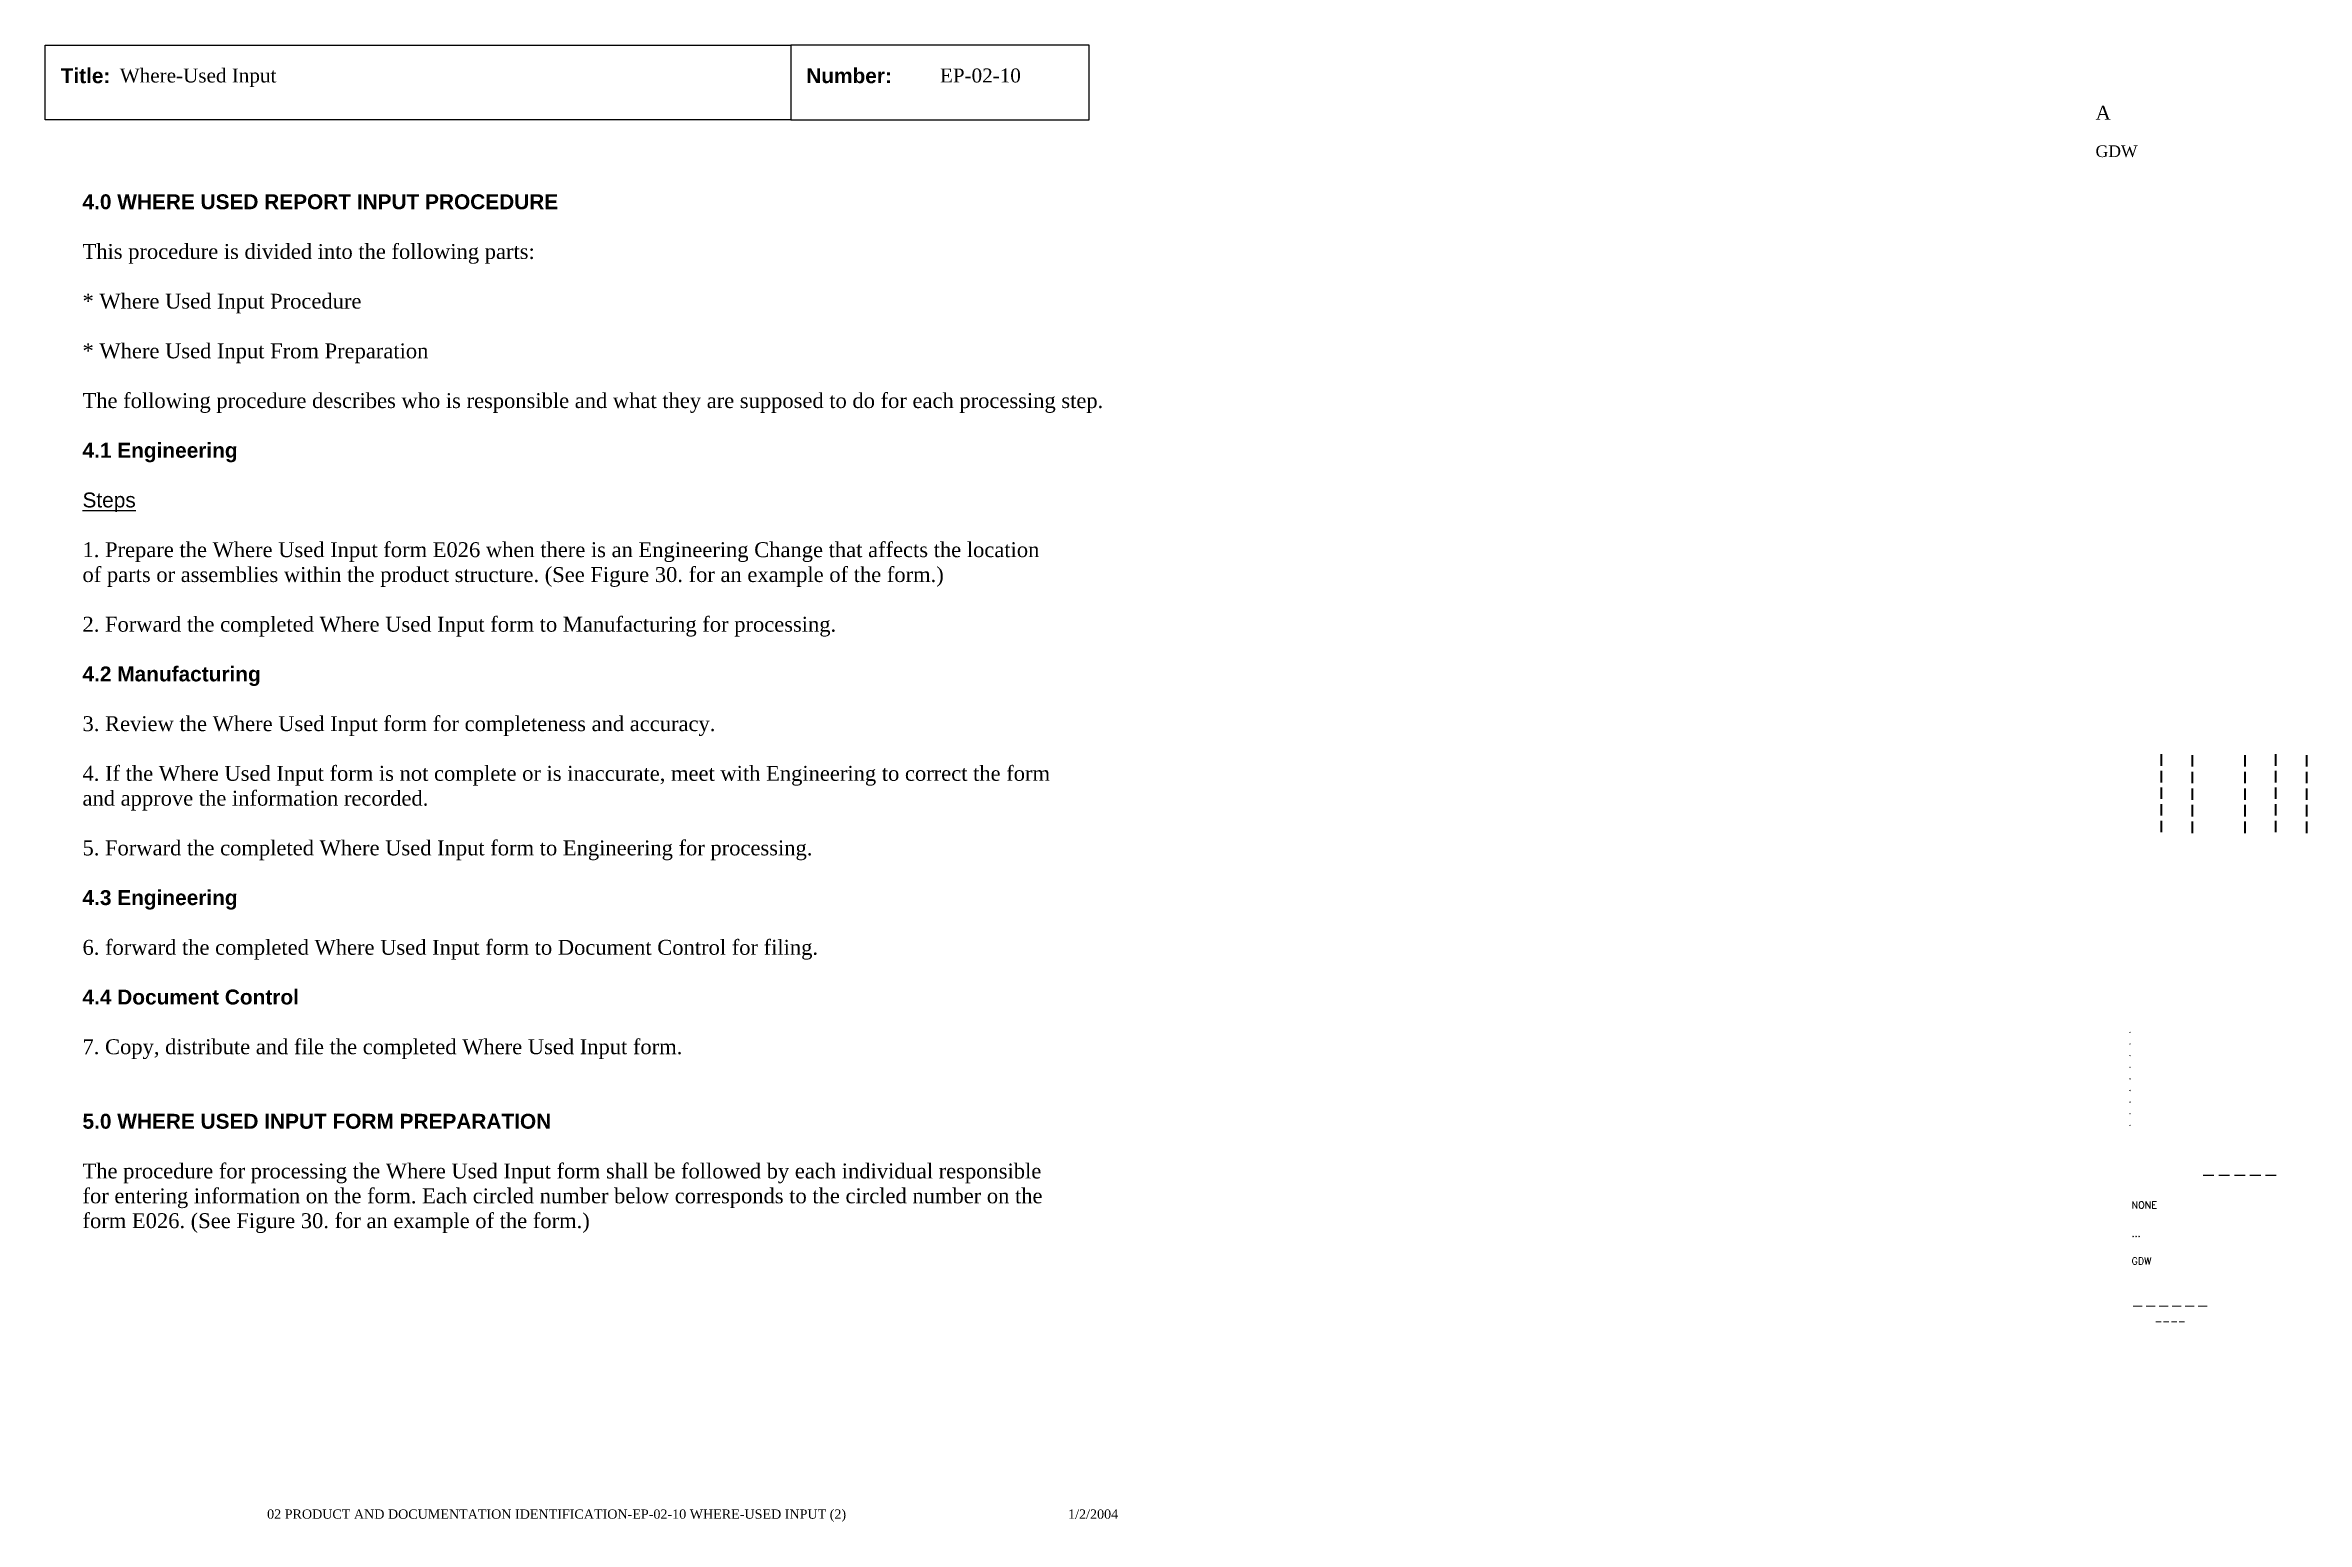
# Paper-space layout 'EP-02-10 Where-Used Input (2)' of a CAD drawing. Header units: inches. Extents: x 1 to 31.3, y 0.2 to 20.
import ezdxf
from ezdxf.enums import TextEntityAlignment as Align

# ---------------------------------------------------------------- set-up
doc = ezdxf.new("R2010")
doc.units = ezdxf.units.IN
doc.header["$MEASUREMENT"] = 0
doc.layers.add('TitleBlock_Attributes', color=40, linetype='Continuous', plot=False)
doc.layers.add('TitleBlock_Atts_Print', color=1, linetype='Continuous')
doc.styles.get("Standard").update_dxf_attribs({"font": 'simplex.shx'})
doc.styles.add('style1', font='TIMES.TTF')
doc.styles.add('styleAtt', font='TIMES.TTF')
doc.styles.add('TBBIGTEXT', font='complex.shx')

# ---------------------------------------------------------------- blocks, each defined once
blk = doc.blocks.new('Test1')
at = {"layer": 'TitleBlock_Attributes', "style": 'TBBIGTEXT', "width": 0.8}
for tag, p, height in [('SideLine1', (29.492, 9.408), 0.25), ('SideLine2', (29.906, 9.396), 0.25), ('SideLine3', (30.612, 9.396), 0.25), ('SideLine4', (31.026, 9.408), 0.25), ('SideLine5', (31.44, 9.396), 0.25), ('File-Layout', (28.803, 3.641), 0.125)]:
    blk.add_attdef(tag, p, '', height=height, rotation=90, dxfattribs=at)
at = {"layer": 'TitleBlock_Attributes'}
for tag, p, height in [('REV1', (28.947, 6.754), 0.0625), ('REV2', (28.947, 6.598), 0.0625), ('REV3', (28.947, 6.442), 0.0625), ('REV4', (28.947, 6.286), 0.0625), ('REV5', (28.947, 6.13), 0.0625), ('REV6', (28.947, 5.974), 0.0625), ('REV7', (28.947, 5.818), 0.0625), ('REV8', (28.947, 5.662), 0.0625), ('REV9', (28.947, 5.506), 0.0625), ('SCALE', (28.983, 4.394), 0.0938), ('INCHARGE', (28.983, 4.016), 0.0938), ('DRW', (28.983, 3.641), 0.0938)]:
    blk.add_attdef(tag, p, '', height=height, dxfattribs=at)
at = {"layer": 'TitleBlock_Attributes', "style": 'TBBIGTEXT'}
for tag, height, p in [('PROJNUM', 0.188, (30.434, 4.761)), ('DWG_NUM', 0.156, (31.168, 4.127)), ('CUSTOMER', 0.156, (29.501, 3.017)), ('LOCATION', 0.0938, (29.501, 2.835)), ('DESC_1', 0.188, (29.501, 2.412)), ('DESC_2', 0.188, (29.501, 2.1)), ('DESC_3', 0.188, (29.501, 1.787))]:
    blk.add_attdef(tag, text='', height=height, dxfattribs=at).set_placement(p, align=Align.CENTER)
at = {"layer": 'TitleBlock_Attributes'}
blk.add_attdef('DRW_DATE', text='', height=0.0938, dxfattribs=at).set_placement((31.149, 3.648), align=Align.CENTER)

psp = doc.layouts.new('EP-02-10 Where-Used Input (2)')

# ---------------------------------------------------------------- linework, layer by layer
for points in [[(1, 20), (11, 20), (11, 19), (1, 19)], [(11, 19), (15, 19), (15, 20), (11, 20)]]:
    psp.add_lwpolyline(points, close=True)

# ---------------------------------------------------------------- block references
ref = psp.add_blockref('Test1', (0, 0))
ref.add_attrib('CUSTOMER', '------', dxfattribs={"layer": 'TitleBlock_Attributes', "height": 0.1562, "style": 'TBBIGTEXT'}).set_placement((29.501, 3.017), align=Align.CENTER)
ref.add_attrib('LOCATION', '----', dxfattribs={"layer": 'TitleBlock_Attributes', "height": 0.0938, "style": 'TBBIGTEXT'}).set_placement((29.501, 2.835), align=Align.CENTER)
ref.add_attrib('DESC_1', 'Where-Used Input', (2, 19.5), dxfattribs={"layer": 'TitleBlock_Atts_Print', "height": 0.1875, "style": 'styleAtt'})
ref.add_attrib('DESC_2', 'EP-02-10', (13, 19.5), dxfattribs={"layer": 'TitleBlock_Atts_Print', "height": 0.1875, "style": 'styleAtt'})
ref.add_attrib('DESC_3', 'A', (28.5, 19), dxfattribs={"layer": 'TitleBlock_Attributes', "height": 0.188, "style": 'styleAtt'})
ref.add_attrib('PROJNUM', '-----', dxfattribs={"layer": 'TitleBlock_Attributes', "height": 0.1875, "style": 'TBBIGTEXT'}).set_placement((30.434, 4.761), align=Align.CENTER)
ref.add_attrib('DWG_NUM', 'GDW', (28.5, 18.5), dxfattribs={"layer": 'TitleBlock_Attributes', "height": 0.1562, "style": 'styleAtt'})
ref.add_attrib('DRW_DATE', '1/2/2004', dxfattribs={"layer": 'TitleBlock_Atts_Print', "height": 0.125, "style": 'styleAtt'}).set_placement((15.055, 0.232), align=Align.CENTER)
ref.add_attrib('DRW', 'GDW', (28.983, 3.641), dxfattribs={"layer": 'TitleBlock_Attributes', "height": 0.0938})
ref.add_attrib('INCHARGE', '...', (28.983, 4.016), dxfattribs={"layer": 'TitleBlock_Attributes', "height": 0.0938})
ref.add_attrib('SCALE', 'NONE', (28.983, 4.394), dxfattribs={"layer": 'TitleBlock_Attributes', "height": 0.0938})
ref.add_attrib('REV1', '.', (28.947, 6.754), dxfattribs={"layer": 'TitleBlock_Attributes', "height": 0.0625})
ref.add_attrib('REV2', '.', (28.947, 6.598), dxfattribs={"layer": 'TitleBlock_Attributes', "height": 0.0625})
ref.add_attrib('REV3', '.', (28.947, 6.442), dxfattribs={"layer": 'TitleBlock_Attributes', "height": 0.0625})
ref.add_attrib('REV4', '.', (28.947, 6.286), dxfattribs={"layer": 'TitleBlock_Attributes', "height": 0.0625})
ref.add_attrib('REV5', '.', (28.947, 6.13), dxfattribs={"layer": 'TitleBlock_Attributes', "height": 0.0625})
ref.add_attrib('REV6', '.', (28.947, 5.974), dxfattribs={"layer": 'TitleBlock_Attributes', "height": 0.0625})
ref.add_attrib('REV7', '.', (28.947, 5.818), dxfattribs={"layer": 'TitleBlock_Attributes', "height": 0.0625})
ref.add_attrib('REV8', '.', (28.947, 5.662), dxfattribs={"layer": 'TitleBlock_Attributes', "height": 0.0625})
ref.add_attrib('REV9', '.', (28.947, 5.506), dxfattribs={"layer": 'TitleBlock_Attributes', "height": 0.0625})
ref.add_attrib('SideLine1', '-----', (29.492, 9.408), dxfattribs={"layer": 'TitleBlock_Attributes', "height": 0.25, "rotation": 90, "style": 'TBBIGTEXT', "width": 0.8})
ref.add_attrib('SideLine2', '-----', (29.906, 9.396), dxfattribs={"layer": 'TitleBlock_Attributes', "height": 0.25, "rotation": 90, "style": 'TBBIGTEXT', "width": 0.8})
ref.add_attrib('SideLine3', '-----', (30.612, 9.396), dxfattribs={"layer": 'TitleBlock_Attributes', "height": 0.25, "rotation": 90, "style": 'TBBIGTEXT', "width": 0.8})
ref.add_attrib('SideLine4', '-----', (31.026, 9.408), dxfattribs={"layer": 'TitleBlock_Attributes', "height": 0.25, "rotation": 90, "style": 'TBBIGTEXT', "width": 0.8})
ref.add_attrib('SideLine5', '-----', (31.44, 9.396), dxfattribs={"layer": 'TitleBlock_Attributes', "height": 0.25, "rotation": 90, "style": 'TBBIGTEXT', "width": 0.8})
ref.add_attrib('File-Layout', '02 PRODUCT AND DOCUMENTATION IDENTIFICATION-EP-02-10 WHERE-USED INPUT (2)', dxfattribs={"layer": 'TitleBlock_Atts_Print', "height": 0.125, "style": 'styleAtt'}).set_placement((7.859, 0.232), align=Align.CENTER)

# ---------------------------------------------------------------- texts
at = {"color": 5, "char_height": 0.2, "width": 2, "attachment_point": 1, "line_spacing_factor": 1.5, "style": 'style1'}
for s, insert in [('{\\fArial|b1|i0|c0|p34;Title:}', (1.207, 19.691)), ('{\\fArial|b1|i0|c0|p34;Number:}', (11.207, 19.691))]:
    psp.add_mtext(s, dxfattribs=dict(at, insert=insert))
at = {"color": 5, "insert": (1.5, 18), "char_height": 0.2, "width": 13, "attachment_point": 1, "style": 'style1'}
psp.add_mtext('{\\fArial|b1|i0|c0|p34;4.0 WHERE USED REPORT INPUT PROCEDURE\\P\\P}This procedure is divided into the following parts:\\P\\P* Where Used Input Procedure\\P\\P* Where Used Input From Preparation\\P\\PThe following procedure describes who is responsible and what they are supposed to do for each processing step.\\P\\P{\\fArial|b1|i0|c0|p34;4.1 Engineering\\P\\P\\fArial|b0|i0|c0|p34;\\LSteps\\P\\P}1. Prepare the Where Used Input form E026 when there is an Engineering Change that affects the location of parts or assemblies within the product structure. (See Figure 30. for an example of the form.)\\P\\P2. Forward the completed Where Used Input form to Manufacturing for processing.\\P\\P{\\fArial|b1|i0|c0|p34;4.2 Manufacturing\\P\\P}3. Review the Where Used Input form for completeness and accuracy.\\P\\P4. If the Where Used Input form is not complete or is inaccurate, meet with Engineering to correct the form and approve the information recorded.\\P\\P5. Forward the completed Where Used Input form to Engineering for processing.\\P\\P{\\fArial|b1|i0|c0|p34;4.3 Engineering\\P\\P}6. forward the completed Where Used Input form to Document Control for filing.\\P\\P{\\fArial|b1|i0|c0|p34;4.4 Document Control\\P\\P}7. Copy, distribute and file the completed Where Used Input form.\\P\\P\\P{\\fArial|b1|i0|c0|p34;5.0 WHERE USED INPUT FORM PREPARATION\\P\\P}The procedure for processing the Where Used Input form shall be followed by each individual responsible for entering information on the form. Each circled number below corresponds to the circled number on the form E026. (See Figure 30. for an example of the form.)', dxfattribs=at)

doc.saveas('drawing.dxf')
